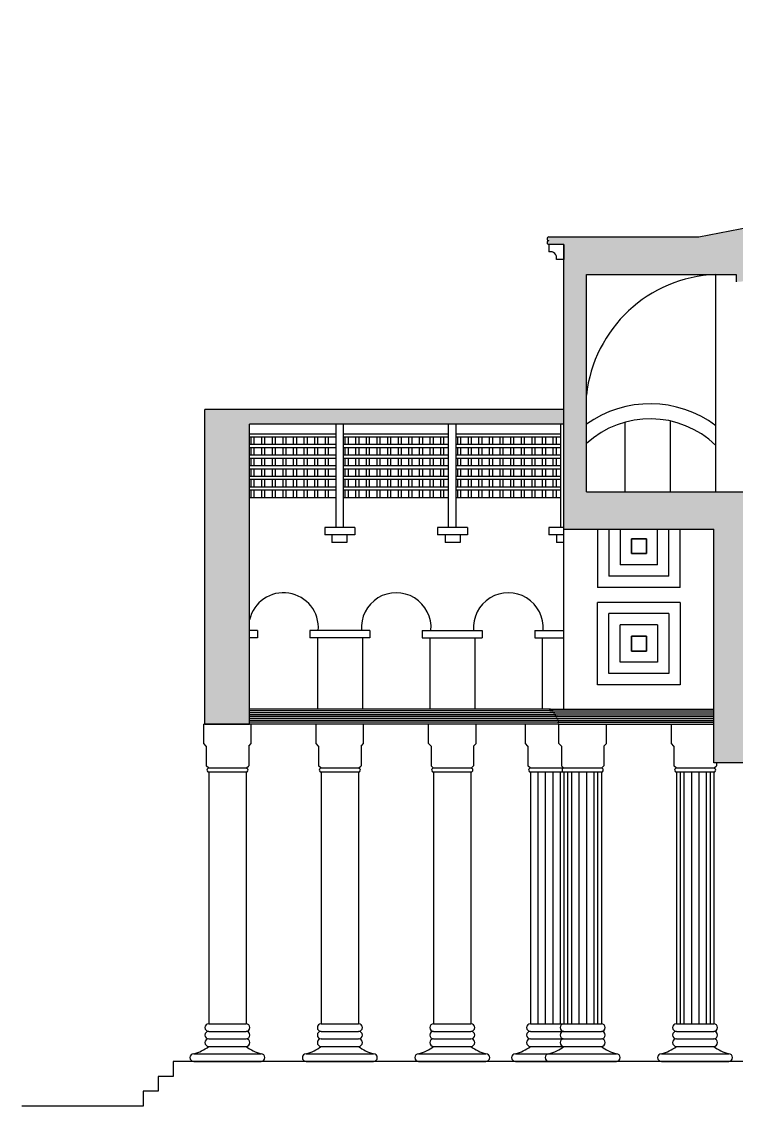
# Model space of a CAD drawing. Header units: metres. Extents: x 0 to 76362, y 0 to 39990.
# Drawn here: x 0 to 26347, y 0 to 39990 of the extents above; entities that cross this region are included whole.
import ezdxf

# ---------------------------------------------------------------- set-up
doc = ezdxf.new("R2010")
doc.units = ezdxf.units.M
for name, color, linetype in [('ceco.net 177 - a wall abov', 252, 'Continuous'), ('ceco.net 177 - a wall blow', 150, 'Continuous'), ('ceco.net 177 - a wall ptng', 142, 'Continuous'), ('ceco.net 177 - base', 7, 'Continuous'), ('ceco.net 177 - pillers', 142, 'Continuous')]:
    doc.layers.add(name, color=color, linetype=linetype)

msp = doc.modelspace()

# ---------------------------------------------------------------- hatches: boundary and pattern name
at = {"layer": 'ceco.net 177 - a wall abov'}
h = msp.add_hatch(color=256, dxfattribs=at)
h.paths.add_polyline_path([(29042, 32860), (24965, 32053), (19439, 32053, 1), (19439, 31914, 1), (19439, 31776), (19991, 31776), (19991, 31224), (19991, 21276), (25518, 21276), (25518, 12660), (26899, 12660), (26899, 13539), (26899, 18237), (31186, 18237), (31186, 22934, -0.306804), (45063, 38885, -1), (45063, 39437, -0.75942), (45063, 39714, -0.564127), (45063, 39990), (43681, 39990), (43681, 39628, 0.069464), (38726, 37200), (34650, 37200), (34650, 36647), (33544, 36647), (33544, 36095), (32439, 36095), (32439, 35542), (31334, 35542), (31334, 34990), (30229, 34990), (30229, 34437), (28847, 34437), (29042, 34242)])
h.paths.add_polyline_path([(29042, 28403), (29042, 22658), (20820, 22658), (20820, 25145), (20820, 30671), (26347, 30671), (26347, 30395, -0.404134)], flags=16)
msp.add_hatch(color=256, dxfattribs=at).paths.add_polyline_path([(6756, 14092), (8398, 14092), (8398, 25145), (19991, 25145), (19991, 25697), (6756, 25697)])

# ---------------------------------------------------------------- linework, layer by layer
for p, q in [((24965, 32053), (29042, 32860)), ((19439, 32053), (24965, 32053)), ((19991, 31776), (19439, 31776)), ((19439, 31776), (19439, 31500)), ((19991, 14645), (19991, 31776)), ((19991, 31776), (19991, 31224)), ((19991, 31224), (19715, 31224)), ((20820, 25145), (20820, 30671)), ((20820, 30671), (26347, 30671)), ((26347, 30671), (26347, 30395)), ((19991, 25697), (6756, 25697)), ((6756, 14092), (6756, 25697)), ((19991, 25145), (8398, 25145)), ((8398, 14092), (8398, 25145)), ((20820, 22658), (20820, 25145)), ((20820, 22658), (29042, 22658)), ((19991, 21276), (25518, 21276)), ((21235, 21276), (21235, 19133)), ((21649, 21276), (21649, 19548)), ((22064, 21276), (22064, 19962)), ((23445, 19962), (23445, 21276)), ((23860, 19548), (23860, 21276)), ((24274, 19133), (24274, 21276)), ((25518, 12660), (25518, 21276)), ((23031, 20929), (22478, 20929)), ((22478, 20929), (22478, 20377)), ((22478, 20929), (23031, 20929)), ((22478, 20377), (22478, 20929)), ((23031, 20377), (23031, 20929)), ((23031, 20929), (23031, 20377)), ((23031, 20377), (22478, 20377)), ((22478, 20377), (23031, 20377)), ((23445, 19962), (22064, 19962)), ((23860, 19548), (21649, 19548)), ((24274, 19133), (21235, 19133)), ((21235, 15541), (21235, 18581)), ((24274, 18581), (21235, 18581)), ((24274, 18581), (24274, 15541)), ((21649, 15956), (21649, 18166)), ((23860, 18166), (21649, 18166)), ((23860, 18166), (23860, 15956)), ((23445, 17752), (22064, 17752)), ((22064, 16370), (22064, 17752)), ((23445, 17752), (23445, 16370)), ((22478, 17337), (23031, 17337)), ((22478, 17337), (22478, 16785)), ((22478, 16785), (22478, 17337)), ((23031, 17337), (22478, 17337)), ((23031, 16785), (23031, 17337)), ((23031, 17337), (23031, 16785)), ((22478, 16785), (23031, 16785)), ((23031, 16785), (22478, 16785)), ((23445, 16370), (22064, 16370)), ((23860, 15956), (21649, 15956)), ((24274, 15541), (21235, 15541)), ((6756, 14092), (8398, 14092)), ((26899, 12660), (25518, 12660))]:
    msp.add_line(p, q, dxfattribs=at)
for centre, radius, start, end in [((19439, 31984), 69.1, 90, 270), ((19439, 31845), 69.1, 90, 270), ((19494, 31279), 228, 346.0043, 103.9957)]:
    msp.add_arc(centre, radius, start, end, dxfattribs=at)
at = {"layer": 'ceco.net 177 - a wall blow'}
for p, q in [((8398, 24799), (11592, 24799)), ((11592, 21345), (11592, 25145)), ((11868, 21345), (11868, 25145)), ((11868, 24799), (15736, 24799)), ((15736, 21345), (15736, 25145)), ((16013, 21345), (16013, 25145)), ((16013, 24799), (19881, 24799)), ((19881, 21345), (19881, 25145)), ((8398, 24684), (11592, 24684)), ((8398, 24408), (11592, 24408)), ((8460, 24408), (8460, 24684)), ((8575, 24408), (8575, 24684)), ((8852, 24408), (8852, 24684)), ((8967, 24408), (8967, 24684)), ((9243, 24408), (9243, 24684)), ((9358, 24408), (9358, 24684)), ((9634, 24408), (9634, 24684)), ((9750, 24408), (9750, 24684)), ((10026, 24408), (10026, 24684)), ((10141, 24408), (10141, 24684)), ((10417, 24408), (10417, 24684)), ((10532, 24408), (10532, 24684)), ((10809, 24408), (10809, 24684)), ((10924, 24408), (10924, 24684)), ((11200, 24408), (11200, 24684)), ((11315, 24408), (11315, 24684)), ((11868, 24684), (15736, 24684)), ((11868, 24408), (15736, 24408)), ((11931, 24408), (11931, 24684)), ((12046, 24408), (12046, 24684)), ((12322, 24408), (12322, 24684)), ((12437, 24408), (12437, 24684)), ((12713, 24408), (12713, 24684)), ((12829, 24408), (12829, 24684)), ((13105, 24408), (13105, 24684)), ((13220, 24408), (13220, 24684)), ((13496, 24408), (13496, 24684)), ((13611, 24408), (13611, 24684)), ((13888, 24408), (13888, 24684)), ((14003, 24408), (14003, 24684)), ((14279, 24408), (14279, 24684)), ((14394, 24408), (14394, 24684)), ((14671, 24408), (14671, 24684)), ((14786, 24408), (14786, 24684)), ((15062, 24408), (15062, 24684)), ((15177, 24408), (15177, 24684)), ((15454, 24408), (15454, 24684)), ((15569, 24408), (15569, 24684)), ((16013, 24684), (19881, 24684)), ((16013, 24408), (19881, 24408)), ((16075, 24408), (16075, 24684)), ((16190, 24408), (16190, 24684)), ((16467, 24408), (16467, 24684)), ((16582, 24408), (16582, 24684)), ((16858, 24408), (16858, 24684)), ((16973, 24408), (16973, 24684)), ((17250, 24408), (17250, 24684)), ((17365, 24408), (17365, 24684)), ((17641, 24408), (17641, 24684)), ((17756, 24408), (17756, 24684)), ((18032, 24408), (18032, 24684)), ((18148, 24408), (18148, 24684)), ((18424, 24408), (18424, 24684)), ((18539, 24408), (18539, 24684)), ((18815, 24408), (18815, 24684)), ((18931, 24408), (18931, 24684)), ((19207, 24408), (19207, 24684)), ((19322, 24408), (19322, 24684)), ((19598, 24408), (19598, 24684)), ((19713, 24408), (19713, 24684)), ((8398, 24293), (11592, 24293)), ((8398, 24016), (11592, 24016)), ((8460, 24016), (8460, 24293)), ((8575, 24016), (8575, 24293)), ((8852, 24016), (8852, 24293)), ((8967, 24016), (8967, 24293)), ((9243, 24016), (9243, 24293)), ((9358, 24016), (9358, 24293)), ((9634, 24016), (9634, 24293)), ((9750, 24016), (9750, 24293)), ((10026, 24016), (10026, 24293)), ((10141, 24016), (10141, 24293)), ((10417, 24016), (10417, 24293)), ((10532, 24016), (10532, 24293)), ((10809, 24016), (10809, 24293)), ((10924, 24016), (10924, 24293)), ((11200, 24016), (11200, 24293)), ((11315, 24016), (11315, 24293)), ((11868, 24293), (15736, 24293)), ((11868, 24016), (15736, 24016)), ((11931, 24016), (11931, 24293)), ((12046, 24016), (12046, 24293)), ((12322, 24016), (12322, 24293)), ((12437, 24016), (12437, 24293)), ((12713, 24016), (12713, 24293)), ((12829, 24016), (12829, 24293)), ((13105, 24016), (13105, 24293)), ((13220, 24016), (13220, 24293)), ((13496, 24016), (13496, 24293)), ((13611, 24016), (13611, 24293)), ((13888, 24016), (13888, 24293)), ((14003, 24016), (14003, 24293)), ((14279, 24016), (14279, 24293)), ((14394, 24016), (14394, 24293)), ((14671, 24016), (14671, 24293)), ((14786, 24016), (14786, 24293)), ((15062, 24016), (15062, 24293)), ((15177, 24016), (15177, 24293)), ((15454, 24016), (15454, 24293)), ((15569, 24016), (15569, 24293)), ((16013, 24293), (19881, 24293)), ((16013, 24016), (19881, 24016)), ((16075, 24016), (16075, 24293)), ((16190, 24016), (16190, 24293)), ((16467, 24016), (16467, 24293)), ((16582, 24016), (16582, 24293)), ((16858, 24016), (16858, 24293)), ((16973, 24016), (16973, 24293)), ((17250, 24016), (17250, 24293)), ((17365, 24016), (17365, 24293)), ((17641, 24016), (17641, 24293)), ((17756, 24016), (17756, 24293)), ((18032, 24016), (18032, 24293)), ((18148, 24016), (18148, 24293)), ((18424, 24016), (18424, 24293)), ((18539, 24016), (18539, 24293)), ((18815, 24016), (18815, 24293)), ((18931, 24016), (18931, 24293)), ((19207, 24016), (19207, 24293)), ((19322, 24016), (19322, 24293)), ((19598, 24016), (19598, 24293)), ((19713, 24016), (19713, 24293)), ((8398, 23901), (11592, 23901)), ((8398, 23625), (11592, 23625)), ((8460, 23625), (8460, 23901)), ((8575, 23625), (8575, 23901)), ((8852, 23625), (8852, 23901)), ((8967, 23625), (8967, 23901)), ((9243, 23625), (9243, 23901)), ((9358, 23625), (9358, 23901)), ((9634, 23625), (9634, 23901)), ((9750, 23625), (9750, 23901)), ((10026, 23625), (10026, 23901)), ((10141, 23625), (10141, 23901)), ((10417, 23625), (10417, 23901)), ((10532, 23625), (10532, 23901)), ((10809, 23625), (10809, 23901)), ((10924, 23625), (10924, 23901)), ((11200, 23625), (11200, 23901)), ((11315, 23625), (11315, 23901)), ((11868, 23901), (15736, 23901)), ((11868, 23625), (15736, 23625)), ((11931, 23625), (11931, 23901)), ((12046, 23625), (12046, 23901)), ((12322, 23625), (12322, 23901)), ((12437, 23625), (12437, 23901)), ((12713, 23625), (12713, 23901)), ((12829, 23625), (12829, 23901)), ((13105, 23625), (13105, 23901)), ((13220, 23625), (13220, 23901)), ((13496, 23625), (13496, 23901)), ((13611, 23625), (13611, 23901)), ((13888, 23625), (13888, 23901)), ((14003, 23625), (14003, 23901)), ((14279, 23625), (14279, 23901)), ((14394, 23625), (14394, 23901)), ((14671, 23625), (14671, 23901)), ((14786, 23625), (14786, 23901)), ((15062, 23625), (15062, 23901)), ((15177, 23625), (15177, 23901)), ((15454, 23625), (15454, 23901)), ((15569, 23625), (15569, 23901)), ((16013, 23901), (19881, 23901)), ((16013, 23625), (19881, 23625)), ((16075, 23625), (16075, 23901)), ((16190, 23625), (16190, 23901)), ((16467, 23625), (16467, 23901)), ((16582, 23625), (16582, 23901)), ((16858, 23625), (16858, 23901)), ((16973, 23625), (16973, 23901)), ((17250, 23625), (17250, 23901)), ((17365, 23625), (17365, 23901)), ((17641, 23625), (17641, 23901)), ((17756, 23625), (17756, 23901)), ((18032, 23625), (18032, 23901)), ((18148, 23625), (18148, 23901)), ((18424, 23625), (18424, 23901)), ((18539, 23625), (18539, 23901)), ((18815, 23625), (18815, 23901)), ((18931, 23625), (18931, 23901)), ((19207, 23625), (19207, 23901)), ((19322, 23625), (19322, 23901)), ((19598, 23625), (19598, 23901)), ((19713, 23625), (19713, 23901)), ((8398, 23510), (11592, 23510)), ((8398, 23234), (11592, 23234)), ((8460, 23234), (8460, 23510)), ((8575, 23234), (8575, 23510)), ((8852, 23234), (8852, 23510)), ((8967, 23234), (8967, 23510)), ((9243, 23234), (9243, 23510)), ((9358, 23234), (9358, 23510)), ((9634, 23234), (9634, 23510)), ((9750, 23234), (9750, 23510)), ((10026, 23234), (10026, 23510)), ((10141, 23234), (10141, 23510)), ((10417, 23234), (10417, 23510)), ((10532, 23234), (10532, 23510)), ((10809, 23234), (10809, 23510)), ((10924, 23234), (10924, 23510)), ((11200, 23234), (11200, 23510)), ((11315, 23234), (11315, 23510)), ((11868, 23510), (15736, 23510)), ((11868, 23234), (15736, 23234)), ((11931, 23234), (11931, 23510)), ((12046, 23234), (12046, 23510)), ((12322, 23234), (12322, 23510)), ((12437, 23234), (12437, 23510)), ((12713, 23234), (12713, 23510)), ((12829, 23234), (12829, 23510)), ((13105, 23234), (13105, 23510)), ((13220, 23234), (13220, 23510)), ((13496, 23234), (13496, 23510)), ((13611, 23234), (13611, 23510)), ((13888, 23234), (13888, 23510)), ((14003, 23234), (14003, 23510)), ((14279, 23234), (14279, 23510)), ((14394, 23234), (14394, 23510)), ((14671, 23234), (14671, 23510)), ((14786, 23234), (14786, 23510)), ((15062, 23234), (15062, 23510)), ((15177, 23234), (15177, 23510)), ((15454, 23234), (15454, 23510)), ((15569, 23234), (15569, 23510)), ((16013, 23510), (19881, 23510)), ((16013, 23234), (19881, 23234)), ((16075, 23234), (16075, 23510)), ((16190, 23234), (16190, 23510)), ((16467, 23234), (16467, 23510)), ((16582, 23234), (16582, 23510)), ((16858, 23234), (16858, 23510)), ((16973, 23234), (16973, 23510)), ((17250, 23234), (17250, 23510)), ((17365, 23234), (17365, 23510)), ((17641, 23234), (17641, 23510)), ((17756, 23234), (17756, 23510)), ((18032, 23234), (18032, 23510)), ((18148, 23234), (18148, 23510)), ((18424, 23234), (18424, 23510)), ((18539, 23234), (18539, 23510)), ((18815, 23234), (18815, 23510)), ((18931, 23234), (18931, 23510)), ((19207, 23234), (19207, 23510)), ((19322, 23234), (19322, 23510)), ((19598, 23234), (19598, 23510)), ((19713, 23234), (19713, 23510)), ((8398, 23118), (11592, 23118)), ((8398, 22842), (11592, 22842)), ((8460, 22842), (8460, 23118)), ((8575, 22842), (8575, 23118)), ((8852, 22842), (8852, 23118)), ((8967, 22842), (8967, 23118)), ((9243, 22842), (9243, 23118)), ((9358, 22842), (9358, 23118)), ((9634, 22842), (9634, 23118)), ((9750, 22842), (9750, 23118)), ((10026, 22842), (10026, 23118)), ((10141, 22842), (10141, 23118)), ((10417, 22842), (10417, 23118)), ((10532, 22842), (10532, 23118)), ((10809, 22842), (10809, 23118)), ((10924, 22842), (10924, 23118)), ((11200, 22842), (11200, 23118)), ((11315, 22842), (11315, 23118)), ((11868, 23118), (15736, 23118)), ((11868, 22842), (15736, 22842)), ((11931, 22842), (11931, 23118)), ((12046, 22842), (12046, 23118)), ((12322, 22842), (12322, 23118)), ((12437, 22842), (12437, 23118)), ((12713, 22842), (12713, 23118)), ((12829, 22842), (12829, 23118)), ((13105, 22842), (13105, 23118)), ((13220, 22842), (13220, 23118)), ((13496, 22842), (13496, 23118)), ((13611, 22842), (13611, 23118)), ((13888, 22842), (13888, 23118)), ((14003, 22842), (14003, 23118)), ((14279, 22842), (14279, 23118)), ((14394, 22842), (14394, 23118)), ((14671, 22842), (14671, 23118)), ((14786, 22842), (14786, 23118)), ((15062, 22842), (15062, 23118)), ((15177, 22842), (15177, 23118)), ((15454, 22842), (15454, 23118)), ((15569, 22842), (15569, 23118)), ((16013, 23118), (19881, 23118)), ((16013, 22842), (19881, 22842)), ((16075, 22842), (16075, 23118)), ((16190, 22842), (16190, 23118)), ((16467, 22842), (16467, 23118)), ((16582, 22842), (16582, 23118)), ((16858, 22842), (16858, 23118)), ((16973, 22842), (16973, 23118)), ((17250, 22842), (17250, 23118)), ((17365, 22842), (17365, 23118)), ((17641, 22842), (17641, 23118)), ((17756, 22842), (17756, 23118)), ((18032, 22842), (18032, 23118)), ((18148, 22842), (18148, 23118)), ((18424, 22842), (18424, 23118)), ((18539, 22842), (18539, 23118)), ((18815, 22842), (18815, 23118)), ((18931, 22842), (18931, 23118)), ((19207, 22842), (19207, 23118)), ((19322, 22842), (19322, 23118)), ((19598, 22842), (19598, 23118)), ((19713, 22842), (19713, 23118)), ((8398, 22727), (11592, 22727)), ((8398, 22451), (11592, 22451)), ((8460, 22451), (8460, 22727)), ((8575, 22451), (8575, 22727)), ((8852, 22451), (8852, 22727)), ((8967, 22451), (8967, 22727)), ((9243, 22451), (9243, 22727)), ((9358, 22451), (9358, 22727)), ((9634, 22451), (9634, 22727)), ((9750, 22451), (9750, 22727)), ((10026, 22451), (10026, 22727)), ((10141, 22451), (10141, 22727)), ((10417, 22451), (10417, 22727)), ((10532, 22451), (10532, 22727)), ((10809, 22451), (10809, 22727)), ((10924, 22451), (10924, 22727)), ((11200, 22451), (11200, 22727)), ((11315, 22451), (11315, 22727)), ((11868, 22727), (15736, 22727)), ((11868, 22451), (15736, 22451)), ((11931, 22451), (11931, 22727)), ((12046, 22451), (12046, 22727)), ((12322, 22451), (12322, 22727)), ((12437, 22451), (12437, 22727)), ((12713, 22451), (12713, 22727)), ((12829, 22451), (12829, 22727)), ((13105, 22451), (13105, 22727)), ((13220, 22451), (13220, 22727)), ((13496, 22451), (13496, 22727)), ((13611, 22451), (13611, 22727)), ((13888, 22451), (13888, 22727)), ((14003, 22451), (14003, 22727)), ((14279, 22451), (14279, 22727)), ((14394, 22451), (14394, 22727)), ((14671, 22451), (14671, 22727)), ((14786, 22451), (14786, 22727)), ((15062, 22451), (15062, 22727)), ((15177, 22451), (15177, 22727)), ((15454, 22451), (15454, 22727)), ((15569, 22451), (15569, 22727)), ((16013, 22727), (19881, 22727)), ((16013, 22451), (19881, 22451)), ((16075, 22451), (16075, 22727)), ((16190, 22451), (16190, 22727)), ((16467, 22451), (16467, 22727)), ((16582, 22451), (16582, 22727)), ((16858, 22451), (16858, 22727)), ((16973, 22451), (16973, 22727)), ((17250, 22451), (17250, 22727)), ((17365, 22451), (17365, 22727)), ((17641, 22451), (17641, 22727)), ((17756, 22451), (17756, 22727)), ((18032, 22451), (18032, 22727)), ((18148, 22451), (18148, 22727)), ((18424, 22451), (18424, 22727)), ((18539, 22451), (18539, 22727)), ((18815, 22451), (18815, 22727)), ((18931, 22451), (18931, 22727)), ((19207, 22451), (19207, 22727)), ((19322, 22451), (19322, 22727)), ((19598, 22451), (19598, 22727)), ((19713, 22451), (19713, 22727)), ((11177, 21345), (11177, 21069)), ((12282, 21345), (11177, 21345)), ((12282, 21345), (12282, 21069)), ((15332, 21345), (15332, 21069)), ((16437, 21345), (15332, 21345)), ((16437, 21345), (16437, 21069)), ((19439, 21345), (19439, 21069)), ((19991, 21345), (19439, 21345)), ((12282, 21069), (11177, 21069)), ((11431, 21069), (11431, 20793)), ((11983, 21069), (11983, 20793)), ((16437, 21069), (15332, 21069)), ((15608, 21069), (15608, 20793)), ((16161, 21069), (16161, 20793)), ((19991, 21069), (19439, 21069)), ((19715, 21069), (19715, 20793)), ((11983, 20793), (11431, 20793)), ((16161, 20793), (15608, 20793)), ((19991, 20793), (19715, 20793)), ((8690, 17546), (8398, 17546)), ((8690, 17270), (8398, 17270)), ((8690, 17546), (8690, 17270)), ((12835, 17546), (10625, 17546)), ((10625, 17546), (10625, 17270)), ((12835, 17270), (10625, 17270)), ((10901, 17270), (10901, 14645)), ((12559, 17270), (12559, 14645)), ((12835, 17546), (12835, 17270)), ((14769, 17546), (16980, 17546)), ((14769, 17546), (14769, 17270)), ((14769, 17270), (16980, 17270)), ((15046, 17270), (15046, 14645)), ((16704, 17270), (16704, 14645)), ((16980, 17546), (16980, 17270)), ((18914, 17546), (18914, 17270)), ((18914, 17546), (19991, 17546)), ((18914, 17270), (19991, 17270)), ((19190, 17270), (19190, 14645)), ((19500, 14645), (25518, 14645)), ((19500, 14576), (25518, 14576)), ((19593, 14507), (25518, 14507)), ((19654, 14437), (25518, 14437)), ((19696, 14368), (25518, 14368)), ((19743, 14299), (25518, 14299)), ((19794, 14230), (19773, 14230)), ((19794, 14230), (25518, 14230)), ((19794, 14161), (25518, 14161)), ((19807, 14092), (25518, 14092))]:
    msp.add_line(p, q, dxfattribs=at)
for centre, radius, start, end in [((9652, 17649), 1286, 355.4008, 167.2973), ((13808, 17649), 1286, 355.4008, 184.5992), ((17941, 17649), 1286, 355.4008, 184.5992), ((19500, 14610), 34.5, 90, 270), ((19593, 14541), 34.6, 95.8886, 271.1168), ((19654, 14472), 34.5, 90, 270), ((19705, 14403), 35.6, 102.6596, 254.9534), ((19743, 14334), 34.5, 90, 270), ((19783, 14266), 36.8, 114.4325, 254.7489), ((19794, 14196), 34.5, 90, 270), ((19807, 14127), 34.5, 90, 270)]:
    msp.add_arc(centre, radius, start, end, dxfattribs=at)
at = {"layer": 'ceco.net 177 - a wall ptng'}
for p, q in [((25587, 22658), (25587, 30671)), ((22233, 25219), (22233, 22658)), ((23910, 25268), (23910, 22658)), ((19500, 14645), (8398, 14645)), ((19589, 14576), (8398, 14576)), ((19654, 14507), (8398, 14507)), ((19697, 14437), (8398, 14437)), ((19807, 14092), (6711, 14092)), ((6711, 13371), (6711, 14092)), ((19708, 14368), (8398, 14368)), ((19743, 14299), (8398, 14299)), ((19773, 14230), (8398, 14230)), ((19807, 14161), (8398, 14161)), ((8461, 13371), (8461, 14092)), ((10856, 13371), (10856, 14092)), ((12606, 13371), (12606, 14092)), ((15000, 13371), (15000, 14092)), ((16750, 13371), (16750, 14092)), ((18569, 13371), (18569, 14092)), ((6803, 13279), (6711, 13371)), ((6803, 13279), (6803, 12559)), ((8369, 13279), (8461, 13371)), ((8369, 13279), (8369, 12559)), ((10948, 13279), (10856, 13371)), ((10948, 13279), (10948, 12559)), ((12514, 13279), (12606, 13371)), ((12514, 13279), (12514, 12559)), ((15092, 13279), (15000, 13371)), ((15092, 13279), (15092, 12559)), ((16658, 13279), (16750, 13371)), ((16658, 13279), (16658, 12559)), ((18661, 13279), (18569, 13371)), ((18661, 13279), (18661, 12559)), ((6895, 12467), (6803, 12559)), ((8277, 12467), (6895, 12467)), ((8277, 12467), (8369, 12559)), ((11040, 12467), (10948, 12559)), ((12421, 12467), (11040, 12467)), ((12421, 12467), (12514, 12559)), ((15185, 12467), (15092, 12559)), ((16566, 12467), (15185, 12467)), ((16566, 12467), (16658, 12559)), ((18754, 12467), (18661, 12559)), ((19990, 12467), (18754, 12467)), ((6894, 12329), (6894, 3039)), ((6894, 12329), (8276, 12329)), ((8276, 12329), (8276, 3039)), ((11039, 12329), (11039, 3040)), ((11039, 12329), (12421, 12329)), ((12421, 12329), (12421, 3040)), ((15184, 12329), (15184, 3039)), ((15184, 12329), (16565, 12329)), ((16565, 12329), (16565, 3039)), ((18753, 12329), (18753, 3039)), ((18753, 12329), (19990, 12329)), ((19029, 12329), (19029, 3039)), ((19305, 12329), (19305, 3039)), ((19582, 12329), (19582, 3039)), ((19858, 12329), (19858, 3039)), ((6894, 3039), (8276, 3039)), ((11039, 3040), (12421, 3040)), ((15184, 3039), (16565, 3039)), ((18753, 3039), (19991, 3039)), ((6894, 2763), (8276, 2763)), ((6894, 2487), (8276, 2487)), ((11039, 2763), (12421, 2763)), ((11039, 2487), (12421, 2487)), ((15184, 2763), (16565, 2763)), ((15184, 2487), (16565, 2487)), ((18753, 2763), (19991, 2763)), ((18753, 2487), (19991, 2487)), ((6894, 2211), (8276, 2211)), ((11039, 2211), (12421, 2211)), ((15184, 2211), (16565, 2211)), ((18753, 2211), (19991, 2211)), ((6342, 1934), (8829, 1934)), ((6342, 1658), (8829, 1658)), ((10486, 1935), (12973, 1935)), ((10486, 1658), (12973, 1658)), ((14631, 1934), (17118, 1934)), ((14631, 1658), (17118, 1658)), ((18200, 1934), (19439, 1934)), ((18200, 1658), (19439, 1658))]:
    msp.add_line(p, q, dxfattribs=at)
for centre, radius, start, end in [((25787, 25680), 4995, 92.299, 173.8524), ((23169, 21872), 4029, 53.1258, 125.6633), ((23169, 21872), 3476, 45.9361, 132.5094), ((6894, 12398), 69.1, 89.3436, 270.6564), ((8277, 12398), 69.1, 269.3436, 90.6564), ((11039, 12398), 69.1, 89.3436, 270.6564), ((12422, 12398), 69.1, 269.3436, 90.6564), ((15184, 12398), 69.1, 89.3436, 270.6564), ((16567, 12398), 69.1, 269.3436, 90.6564), ((18753, 12398), 69.1, 89.3436, 270.6564), ((6894, 2901), 138, 90, 270), ((8276, 2901), 138, 270, 90), ((11039, 2902), 138, 90, 270), ((12421, 2902), 138, 270, 90), ((15184, 2901), 138, 90, 270), ((16565, 2901), 138, 270, 90), ((18753, 2901), 138, 90, 270), ((6894, 2625), 138, 90, 270), ((6894, 2349), 138, 90, 270), ((8276, 2625), 138, 270, 90), ((8276, 2349), 138, 270, 90), ((11039, 2625), 138, 90, 270), ((11039, 2349), 138, 90, 270), ((12421, 2625), 138, 270, 90), ((12421, 2349), 138, 270, 90), ((15184, 2625), 138, 90, 270), ((15184, 2349), 138, 90, 270), ((16565, 2625), 138, 270, 90), ((16565, 2349), 138, 270, 90), ((18753, 2625), 138, 90, 270), ((18753, 2349), 138, 90, 270), ((6029, 3249), 1352, 283.3544, 309.7757), ((9141, 3249), 1352, 230.2243, 256.6456), ((10174, 3250), 1352, 283.3544, 309.7757), ((13285, 3250), 1352, 230.2243, 256.6456), ((14319, 3249), 1352, 283.3544, 309.7757), ((17430, 3249), 1352, 230.2243, 256.6456), ((17888, 3249), 1352, 283.3544, 309.7757), ((6342, 1796), 138, 90, 270), ((8829, 1796), 138, 270, 90), ((10486, 1796), 138, 90, 270), ((12973, 1796), 138, 270, 90), ((14631, 1796), 138, 90, 270), ((17118, 1796), 138, 270, 90), ((18200, 1796), 138, 90, 270)]:
    msp.add_arc(centre, radius, start, end, dxfattribs=at)
at = {"layer": 'ceco.net 177 - base'}
for p, q in [((76362, 1658), (5585, 1658)), ((5585, 1658), (5585, 1105)), ((5585, 1105), (5033, 1105)), ((5033, 1105), (5033, 553)), ((5033, 553), (4480, 553)), ((4480, 553), (4480, 0)), ((4480, 0), (0, 0))]:
    msp.add_line(p, q, dxfattribs=at)
at = {"layer": 'ceco.net 177 - pillers'}
for p, q in [((19807, 13371), (19807, 14092)), ((21557, 13371), (21557, 14092)), ((23953, 13371), (23953, 14092)), ((19899, 13279), (19807, 13371)), ((19899, 13279), (19899, 12559)), ((21465, 13279), (21557, 13371)), ((21465, 13279), (21465, 12559)), ((24045, 13279), (23953, 13371)), ((24045, 13279), (24045, 12559)), ((19991, 12467), (19899, 12559)), ((21373, 12467), (19991, 12467)), ((21373, 12467), (21465, 12559)), ((24137, 12467), (24045, 12559)), ((25518, 12467), (24137, 12467)), ((25518, 12467), (25611, 12559)), ((25611, 12660), (25611, 12559)), ((19991, 12329), (19991, 3039)), ((19991, 12329), (19991, 3039)), ((19991, 12329), (21373, 12329)), ((20129, 12329), (20129, 3039)), ((20268, 12329), (20268, 3039)), ((20544, 12329), (20544, 3039)), ((20820, 12329), (20820, 3039)), ((21097, 12329), (21097, 3039)), ((21235, 12329), (21235, 3039)), ((21373, 12329), (21373, 3039)), ((24136, 12329), (24136, 3039)), ((24136, 12329), (25518, 12329)), ((24274, 12329), (24274, 3039)), ((24412, 12329), (24412, 3039)), ((24689, 12329), (24689, 3039)), ((24965, 12329), (24965, 3039)), ((25241, 12329), (25241, 3039)), ((25379, 12329), (25379, 3039)), ((25518, 12329), (25518, 3039)), ((19991, 3039), (21373, 3039)), ((24136, 3039), (25518, 3039)), ((19991, 2763), (21373, 2763)), ((19991, 2487), (21373, 2487)), ((24136, 2763), (25518, 2763)), ((24136, 2487), (25518, 2487)), ((19991, 2211), (21373, 2211)), ((24136, 2211), (25518, 2211)), ((19439, 1934), (21926, 1934)), ((19439, 1658), (21926, 1658)), ((23583, 1934), (26070, 1934)), ((23583, 1658), (26070, 1658))]:
    msp.add_line(p, q, dxfattribs=at)
for centre, radius, start, end in [((19991, 12398), 69.1, 90.6564, 269.3436), ((21374, 12398), 69.1, 269.3436, 90.6564), ((24136, 12398), 69.1, 89.3436, 270.6564), ((25519, 12398), 69.1, 269.3436, 90.6564), ((19991, 2901), 138, 90, 270), ((21373, 2901), 138, 270, 90), ((24136, 2901), 138, 90, 270), ((25518, 2901), 138, 270, 90), ((19991, 2625), 138, 90, 270), ((19991, 2349), 138, 90, 270), ((21373, 2625), 138, 270, 90), ((21373, 2349), 138, 270, 90), ((24136, 2625), 138, 90, 270), ((24136, 2349), 138, 90, 270), ((25518, 2625), 138, 270, 90), ((25518, 2349), 138, 270, 90), ((19126, 3249), 1352, 283.3544, 309.7757), ((22238, 3249), 1352, 230.2243, 256.6456), ((23271, 3249), 1352, 283.3544, 309.7757), ((26383, 3249), 1352, 230.2243, 256.6456), ((19439, 1796), 138, 90, 270), ((21926, 1796), 138, 270, 90), ((23583, 1796), 138, 90, 270), ((26070, 1796), 138, 270, 90)]:
    msp.add_arc(centre, radius, start, end, dxfattribs=at)

doc.saveas('drawing.dxf')
